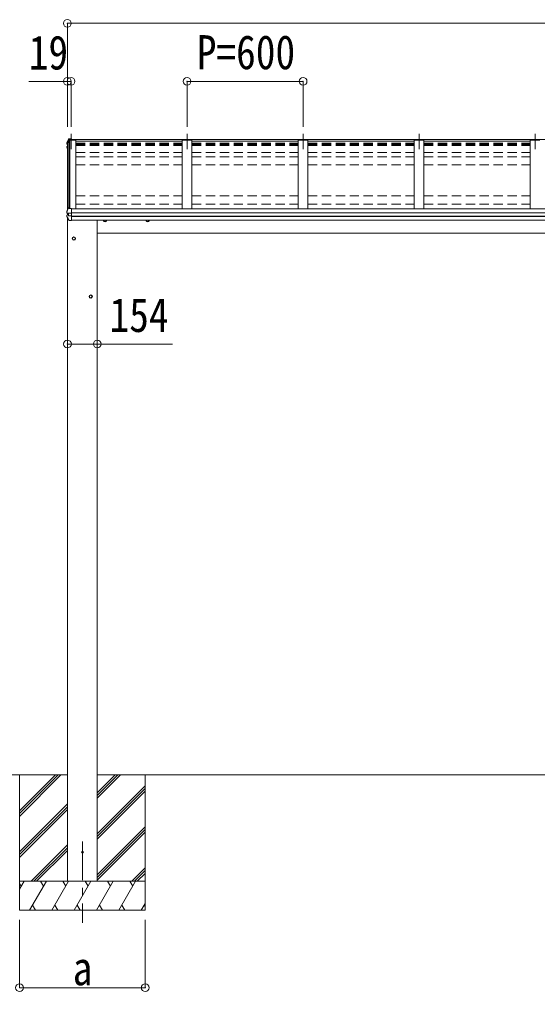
# Model space of a CAD drawing. Units: millimetres at full size, sheet at 1:40; some dimension numbers follow another scale. Extents: x -11243 to 11243, y -7760 to 7760.
# Drawn here: x -7285 to -4605, y -4969 to 56 of the extents above; entities that cross this region are included whole.
import ezdxf
from ezdxf.enums import TextEntityAlignment as Align

# ---------------------------------------------------------------- set-up
doc = ezdxf.new("R2010")
doc.units = ezdxf.units.MM
doc.header["$LTSCALE"] = 40
doc.header["$PDMODE"] = 32
doc.header["$PDSIZE"] = 40
doc.linetypes.add('CHAIN1', pattern=[8, 5, -1, 1, -1])
doc.linetypes.add('DASHED1', pattern=[1.8, 1.2, -0.6])
for name, color, linetype, lineweight in [('0-0_0', 7, 'Continuous', 9), ('0-1_本体', 5, 'CHAIN1', 9), ('0-3_ELV2', 4, 'Continuous', 9), ('0-6_OTH_LINE', 6, 'Continuous', 9)]:
    doc.layers.add(name, color=color, linetype=linetype, lineweight=lineweight)
doc.styles.add('ＭＳ ゴシック', font='')
doc.styles.get('ＭＳ ゴシック').set_extended_font_data('MS Gothic')

msp = doc.modelspace()

# ---------------------------------------------------------------- linework, layer by layer
at = {"layer": '0-0_0'}
for p, q in [((-7036.11, -3848.68), (-7665.72, -3848.68)), ((-7284.11, -3848.68), (-7284.11, -4548.68)), ((-7284.11, -4034.66), (-7098.13, -3848.68)), ((-7284.11, -4048.8), (-7083.99, -3848.68)), ((-7284.11, -4062.95), (-7069.84, -3848.68)), ((-7284.11, -3850.82), (-7281.98, -3848.68)), ((-6882.11, -3969.32), (-6761.48, -3848.68)), ((-6882.11, -3955.17), (-6775.62, -3848.68)), ((-6882.11, -3941.03), (-6789.76, -3848.68)), ((-2353.11, -3848.68), (-6882.11, -3848.68)), ((-6634.11, -3848.68), (-6634.11, -4548.68)), ((-6882.11, -4153.16), (-6634.11, -3905.16)), ((-6882.11, -4167.3), (-6634.11, -3919.31)), ((-6882.11, -4181.45), (-6634.11, -3933.45)), ((-7284.11, -4246.79), (-7036.11, -3998.8)), ((-7284.11, -4260.94), (-7036.11, -4012.94)), ((-7284.11, -4275.08), (-7036.11, -4027.08)), ((-6882.11, -4365.29), (-6634.11, -4117.29)), ((-6882.11, -4379.43), (-6634.11, -4131.44)), ((-6882.11, -4393.58), (-6634.11, -4145.58)), ((-7223.87, -4398.68), (-7036.11, -4210.93)), ((-7209.72, -4398.68), (-7036.11, -4225.07)), ((-7195.58, -4398.68), (-7036.11, -4239.21)), ((-6703.37, -4398.68), (-6634.11, -4329.43)), ((-6689.22, -4398.68), (-6634.11, -4343.57)), ((-6675.08, -4398.68), (-6634.11, -4357.71)), ((-6634.11, -4398.68), (-7284.11, -4398.68)), ((-7284.11, -4438.78), (-7260.96, -4398.68)), ((-7275.96, -4424.66), (-7284.11, -4410.55)), ((-7232.09, -4548.68), (-7145.49, -4398.68)), ((-7160.49, -4424.67), (-7175.49, -4398.68)), ((-7116.62, -4548.68), (-7030.02, -4398.68)), ((-7045.02, -4424.67), (-7060.02, -4398.68)), ((-7001.15, -4548.68), (-6914.55, -4398.68)), ((-6929.55, -4424.67), (-6944.55, -4398.68)), ((-6885.68, -4548.68), (-6799.08, -4398.68)), ((-6814.08, -4424.67), (-6829.08, -4398.68)), ((-6770.21, -4548.68), (-6683.61, -4398.68)), ((-6713.61, -4398.68), (-6698.61, -4424.67)), ((-6654.74, -4548.68), (-6634.11, -4512.95)), ((-7284.11, -4548.68), (-6634.11, -4548.68)), ((-7217.09, -4522.7), (-7202.09, -4548.68)), ((-7101.62, -4522.7), (-7086.62, -4548.68)), ((-6986.15, -4522.7), (-6971.15, -4548.68)), ((-6870.68, -4522.7), (-6855.68, -4548.68)), ((-6755.21, -4522.71), (-6740.21, -4548.68)), ((-6639.74, -4522.7), (-6634.11, -4532.46))]:
    msp.add_line(p, q, dxfattribs=at)
at = {"layer": '0-0_0', "linetype": 'DASHED1'}
msp.add_line((-7036.11, -4398.68), (-6882.11, -4398.68), dxfattribs=at)
at = {"layer": '0-1_本体'}
for p, q in [((-7017.61, -535.7), (-7017.61, -614.96)), ((-6417.61, -535.7), (-6417.61, -614.96)), ((-5817.61, -535.7), (-5817.61, -614.96)), ((-5217.61, -535.7), (-5217.61, -614.96)), ((-4617.61, -535.7), (-4617.61, -614.96)), ((-6959.11, -4192.74), (-6959.11, -4613.82))]:
    msp.add_line(p, q, dxfattribs=at)
at = {"layer": '0-3_ELV2'}
for p, q in [((-7039.48, -601.7), (-7039.48, -605.74)), ((-7039.44, -601.37), (-7039.45, -601.43)), ((-7039.08, -582.75), (-7039.08, -586.77)), ((-7038.03, -588.04), (-7036.61, -588.32)), ((-7036.61, -600.1), (-7037.75, -600.25)), ((-7036.61, -586.45), (-7037.18, -586.34)), ((-7036.61, -586.8), (-7037.18, -586.69)), ((-7036.61, -585.42), (-7029.49, -566.86)), ((-7036.61, -585.42), (-7036.61, -929.7)), ((-7029.78, -566.71), (-7028.59, -566.64)), ((-7029.61, -567.18), (-7029.61, -915.18)), ((-7029.49, -566.86), (-6992.61, -566.86)), ((-7028.44, -566.43), (-7028.81, -563.95)), ((-7028.59, -566.64), (-7028.81, -565.16)), ((-7014.61, -560.72), (-7028.77, -561.5)), ((-7017.61, -565.82), (-7028.44, -566.43)), ((-7028.44, -566.43), (-7028.44, -566.86)), ((-7028.44, -566.81), (-7017.61, -566.81)), ((-7023.91, -920.55), (-7023.91, -566.86)), ((-7017.61, -563.58), (-7017.61, -566.81)), ((-7017.61, -563.58), (-7014.61, -563.58)), ((-7017.61, -566.86), (-7017.61, -563.59)), ((-7017.61, -563.59), (-2217.61, -563.59)), ((-7014.61, -563.58), (-7014.61, -560.73)), ((-6992.61, -566.86), (-6992.61, -923.12)), ((-6992.61, -572.26), (-6442.61, -572.26)), ((-6392.61, -566.86), (-6442.61, -566.86)), ((-6442.61, -566.86), (-6442.61, -923.12)), ((-6392.61, -566.86), (-6392.61, -923.12)), ((-6392.61, -572.26), (-5842.61, -572.26)), ((-5792.61, -566.86), (-5842.61, -566.86)), ((-5842.61, -566.86), (-5842.61, -923.12)), ((-5792.61, -566.86), (-5792.61, -923.12)), ((-5792.61, -572.26), (-5242.61, -572.26)), ((-5192.61, -566.86), (-5242.61, -566.86)), ((-5242.61, -566.86), (-5242.61, -923.12)), ((-5192.61, -566.86), (-5192.61, -923.12)), ((-5192.61, -572.26), (-4642.61, -572.26)), ((-4592.61, -566.86), (-4642.61, -566.86)), ((-4642.61, -566.86), (-4642.61, -923.12)), ((-7036.61, -604.12), (-7038.43, -604.47)), ((-7037.46, -605.81), (-7036.61, -605.64)), ((-7039.18, -943.48), (-7039.18, -936.98)), ((-7031.61, -953.13), (-7038.84, -954.53)), ((-7038.31, -944.48), (-7038.38, -944.46)), ((-7038.31, -944.48), (-7038.31, -944.48)), ((-7031.06, -945.41), (-7037.43, -944.62)), ((-7036.61, -944.72), (-7036.61, -954.1)), ((-7031.61, -945.34), (-7031.61, -959.14)), ((-7014.61, -945.41), (-7029.4, -945.5)), ((-7014.61, -983.57), (-7014.61, -920.09)), ((-7014.61, -923.12), (-2220.61, -923.12)), ((-7014.61, -942.65), (-2220.61, -942.65)), ((-7014.61, -943.55), (-2220.61, -943.55)), ((-7039.65, -962.04), (-7039.65, -955.51)), ((-7036.11, -968.19), (-7036.11, -4398.68)), ((-7014.61, -959.27), (-7029.4, -959.06)), ((-7026.99, -982.48), (-7026.97, -982.5)), ((-7014.61, -983.57), (-7026.2, -982.94)), ((-7014.61, -960.79), (-2220.61, -960.79)), ((-7014.61, -962.75), (-2220.61, -962.75)), ((-7014.61, -980.78), (-2220.61, -980.78)), ((-6882.11, -980.78), (-6882.11, -4398.68)), ((-6882.11, -1048.68), (-2353.11, -1048.68))]:
    msp.add_line(p, q, dxfattribs=at)
at = {"layer": '0-3_ELV2', "linetype": 'DASHED1'}
for p, q in [((-6992.61, -582.38), (-6442.61, -582.38)), ((-6992.61, -587.23), (-6442.61, -587.23)), ((-6992.61, -588.76), (-6442.61, -588.76)), ((-6992.61, -590.73), (-6442.61, -590.73)), ((-6992.61, -594.5), (-6442.61, -594.5)), ((-6392.61, -582.38), (-5842.61, -582.38)), ((-6392.61, -587.23), (-5842.61, -587.23)), ((-6392.61, -588.76), (-5842.61, -588.76)), ((-6392.61, -590.73), (-5842.61, -590.73)), ((-6392.61, -594.5), (-5842.61, -594.5)), ((-5792.61, -582.38), (-5242.61, -582.38)), ((-5792.61, -587.23), (-5242.61, -587.23)), ((-5792.61, -588.76), (-5242.61, -588.76)), ((-5792.61, -590.73), (-5242.61, -590.73)), ((-5792.61, -594.5), (-5242.61, -594.5)), ((-5192.61, -582.38), (-4642.61, -582.38)), ((-5192.61, -587.23), (-4642.61, -587.23)), ((-5192.61, -588.76), (-4642.61, -588.76)), ((-5192.61, -590.73), (-4642.61, -590.73)), ((-5192.61, -594.5), (-4642.61, -594.5)), ((-6992.61, -631.8), (-6442.61, -631.8)), ((-6992.61, -652.96), (-6442.61, -652.96)), ((-6392.61, -631.8), (-5842.61, -631.8)), ((-6392.61, -652.96), (-5842.61, -652.96)), ((-5792.61, -631.8), (-5242.61, -631.8)), ((-5792.61, -652.96), (-5242.61, -652.96)), ((-5192.61, -631.8), (-4642.61, -631.8)), ((-5192.61, -652.96), (-4642.61, -652.96)), ((-6992.61, -695.47), (-6442.61, -695.47)), ((-6392.61, -695.47), (-5842.61, -695.47)), ((-5792.61, -695.47), (-5242.61, -695.47)), ((-5192.61, -695.47), (-4642.61, -695.47)), ((-6992.61, -855.75), (-6442.61, -855.75)), ((-6992.61, -898.26), (-6442.61, -898.26)), ((-6392.61, -855.75), (-5842.61, -855.75)), ((-6392.61, -898.26), (-5842.61, -898.26)), ((-5792.61, -855.75), (-5242.61, -855.75)), ((-5792.61, -898.26), (-5242.61, -898.26)), ((-5192.61, -855.75), (-4642.61, -855.75)), ((-5192.61, -898.26), (-4642.61, -898.26))]:
    msp.add_line(p, q, dxfattribs=at)
at = {"layer": '0-3_ELV2'}
for points in [[(-7039.45, -601.38), (-7039.48, -601.56), (-7039.48, -601.69)], [(-7031.42, -562.71), (-7035.66, -573.32), (-7039.01, -582.26), (-7039.07, -582.53), (-7039.08, -582.6)], [(-7039.08, -582.6), (-7039.08, -582.7), (-7039.08, -582.76)], [(-7031.42, -566.28), (-7032.41, -568.77), (-7033.39, -571.26), (-7034.36, -573.76), (-7035.32, -576.27), (-7036.26, -578.78), (-7037.19, -581.29), (-7038.11, -583.81), (-7039.01, -586.34)], [(-7014.61, -563.16), (-7028.81, -563.95), (-7028.81, -565.16), (-7029.93, -565.22)], [(-7028.5, -566.86), (-7028.59, -566.3), (-7028.59, -566.64)], [(-7039.31, -606.39), (-7037.85, -608.93), (-7036.61, -611.05)], [(-7039.12, -936.65), (-7039.17, -936.85), (-7039.18, -936.98)], [(-7031.25, -915.84), (-7032.28, -918.42), (-7033.3, -921.01), (-7034.31, -923.6), (-7035.3, -926.2), (-7036.28, -928.8), (-7037.24, -931.41), (-7038.19, -934.03), (-7039.12, -936.65)], [(-7035.83, -944.71), (-7037.07, -944.66), (-7038.31, -944.48)], [(-7031.06, -945.41), (-7030.81, -945.44), (-7030.66, -945.45)], [(-7014.61, -920.09), (-7028.61, -920.77), (-7028.61, -915.13), (-7030.37, -915.22)], [(-6841.61, -988.48), (-6848.11, -984.73), (-6848.11, -980.78)], [(-6841.61, -988.48), (-6835.11, -984.73), (-6835.11, -980.78)], [(-6621.62, -988.48), (-6628.12, -984.73), (-6628.12, -980.78)], [(-6621.62, -988.48), (-6615.12, -984.73), (-6615.12, -980.78)], [(-7003.11, -1083.48), (-7009.61, -1079.73), (-7009.61, -1072.22), (-7003.11, -1068.47)], [(-7003.11, -1083.48), (-6996.61, -1079.73), (-6996.61, -1072.22), (-7003.11, -1068.47)], [(-6916.11, -1383.48), (-6922.61, -1379.73), (-6922.61, -1372.22), (-6916.11, -1368.47)], [(-6916.11, -1383.48), (-6909.61, -1379.73), (-6909.61, -1372.22), (-6916.11, -1368.47)]]:
    msp.add_lwpolyline(points, dxfattribs=at)
for centre, radius in [((-7003.11, -1075.97), 8.5), ((-7003.11, -1075.97), 7.7), ((-7003.11, -1075.97), 6.5), ((-6916.11, -1375.97), 8.5), ((-6916.11, -1375.97), 7.7), ((-6916.11, -1375.97), 6.5), ((-6959.11, -4248.68), 5)]:
    msp.add_circle(centre, radius, dxfattribs=at)
for centre, radius, start, end in [((-7038.18, -601.65), 1.3, 99.76805, 169.97457), ((-7037.79, -586.77), 1.3, 160.55137, 259.11062), ((-7037.73, -602.58), 2.32, 92.65141, 119.69627), ((-7037.12, -586.39), 0.299, 160.48478, 259.11069), ((-6567.67, -753.27), 498.52, 158.04646, 160.43093), ((-7037.12, -586.04), 0.3, 212.93591, 259.04607), ((-7029.84, -566.91), 1.7, 92.9577, 157.99775), ((-7029.19, -564.08), 2.62, 80.76, 148.16555), ((-7029.77, -567.01), 0.3, 92.95769, 158.00506), ((-7038.19, -605.74), 1.3, 100.8784, 209.72862), ((-7037.41, -606.1), 0.299, 100.87832, 209.80871), ((-6604.85, -357.49), 499.04, 209.85327, 210.09589), ((-6604.85, -357.84), 499.04, 209.85327, 210.09589), ((-7038.65, -955.51), 0.998, 100.914, 179.94879), ((-7038.18, -943.48), 1, 180, 258.54639), ((-7030.32, -916.22), 1, 92.95955, 157.94622), ((-7038.65, -962.04), 1, 180, 210.67851), ((-6644.71, -728.34), 459.05, 210.67556, 213.61643), ((-7031.95, -942.78), 16.37, 271.41275, 274.51688), ((-7026.14, -981.94), 1, 213.61937, 266.89265), ((-6841.61, -980.97), 8.5, 178.68482, 1.31518), ((-6841.61, -980.97), 7.7, 178.54815, 1.45185), ((-6841.61, -980.97), 6.5, 178.27991, 1.72009), ((-6621.62, -980.97), 8.5, 178.68472, 1.31528), ((-6621.62, -980.97), 7.7, 178.54804, 1.45196), ((-6621.62, -980.97), 6.5, 178.27976, 1.72024)]:
    msp.add_arc(centre, radius, start, end, dxfattribs=at)
for centre, major_axis, ratio, start_param, end_param in [((-7030.76, -937.89), (9.96, -2.12), 0.734427, 4.8771941, 5.0024979), ((-7030.61, -958.94), (1, 0.195), 0.067217, 3.1284981, 3.4826308), ((-7030.76, -966.66), (9.97, 1.96), 0.736539, 1.29146, 1.4167637)]:
    msp.add_ellipse(centre, major_axis=major_axis, ratio=ratio, start_param=start_param, end_param=end_param, dxfattribs=at)
at = {"layer": '0-6_OTH_LINE'}
for p, q in [((-7036.61, 36.41), (-7036.61, -499.06)), ((-7036.61, 36.41), (-2198.61, 36.41)), ((-7036.61, -263.59), (-7236.83, -263.59)), ((-7036.61, -263.59), (-7036.61, -499.06)), ((-7017.61, -263.59), (-7036.61, -263.59)), ((-7017.61, -263.59), (-7017.61, -499.06)), ((-6417.61, -263.59), (-6417.61, -499.06)), ((-6417.61, -263.59), (-5817.61, -263.59)), ((-5817.61, -263.59), (-5817.61, -499.06)), ((-7036.11, -1621.37), (-6882.11, -1621.37)), ((-7284.11, -4948.66), (-7284.11, -4598.68)), ((-6634.11, -4948.66), (-6634.11, -4598.68)), ((-7284.11, -4948.66), (-6634.11, -4948.66))]:
    msp.add_line(p, q, dxfattribs=at)
at = {"layer": '0-6_OTH_LINE', "lineweight": 18}
msp.add_line((-6882.11, -1621.37), (-6492.91, -1621.37), dxfattribs=at)
at = {"layer": '0-6_OTH_LINE'}
for p in [(-7036.61, 36.41), (-7036.61, -263.59), (-7017.61, -263.59), (-6417.61, -263.59), (-5817.61, -263.59), (-7036.11, -1621.37), (-6882.11, -1621.37), (-7284.11, -4948.66), (-6634.11, -4948.66)]:
    msp.add_point(p, dxfattribs=at)

# ---------------------------------------------------------------- texts
at = {"layer": '0-6_OTH_LINE', "color": 7, "style": 'ＭＳ ゴシック', "width": 0.85}
for s, p in [('19', (-7236.51, -255.17)), ('P=600', (-6367.61, -253.59)), ('154', (-6818.61, -1611.95)), ('a', (-7009.11, -4988.66))]:
    msp.add_text(s, height=176, dxfattribs=at).set_placement(p, align=Align.BOTTOM_LEFT)

doc.saveas('drawing.dxf')
